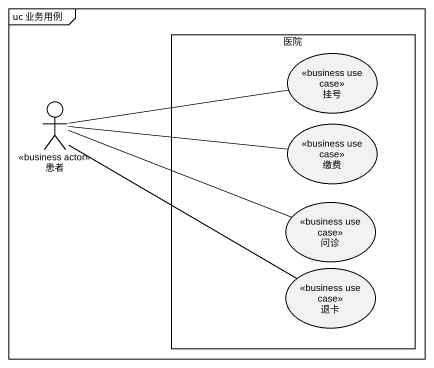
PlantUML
@startuml
mainframe uc 业务用例
rectangle 医院 {
  usecase 挂号 <<business use case>>
  usecase 缴费 <<business use case>>
  usecase 问诊 <<business use case>>
  usecase 退卡 <<business use case>>
}
actor 患者 <<business actor>>
患者 -right- 挂号
患者 -right- 缴费
患者 -right- 问诊
患者 -right- 退卡
@enduml
